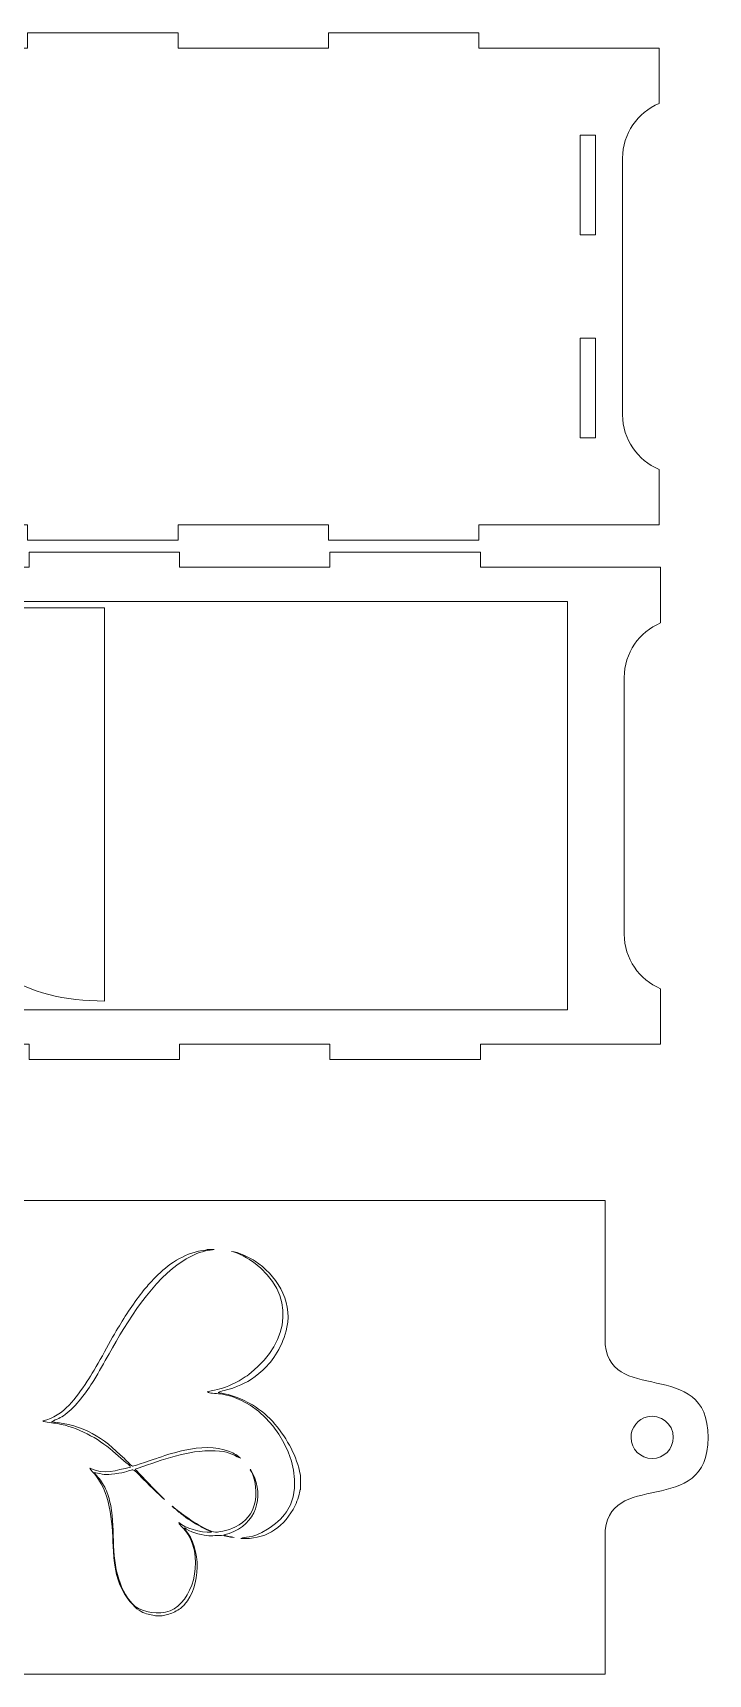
# Model space of a CAD drawing. Header units: millimetres. Extents: x 157 to 646, y -202 to 630.
# Drawn here: x 442.2 to 601.8, y -201.9 to 186.3 of the extents above; entities that cross this region are included whole.
import ezdxf

# ---------------------------------------------------------------- set-up
doc = ezdxf.new("R2010")
doc.units = ezdxf.units.MM
doc.header["$MEASUREMENT"] = 0
doc.layers.add('layer 1', color=7, linetype='Continuous')

msp = doc.modelspace()

# ---------------------------------------------------------------- linework, layer by layer
at = {"layer": 'layer 1', "color": 240, "lineweight": 9}
for points, knots in [([(575.2066, 182.6725), (575.2066, 182.6725), (547.651, 182.6725), (547.651, 182.6725), (547.651, 182.6725), (547.651, 182.6725), (547.651, 186.2725), (547.651, 186.2725), (547.651, 186.2725), (547.651, 186.2725), (512.0955, 186.2725), (512.0955, 186.2725), (512.0955, 186.2725), (512.0955, 186.2725), (512.0955, 182.6725), (512.0955, 182.6725), (512.0955, 182.6725), (512.0955, 182.6725), (476.5399, 182.6725), (476.5399, 182.6725), (476.5399, 182.6725), (476.5399, 182.6725), (476.5399, 186.2725), (476.5399, 186.2725), (476.5399, 186.2725), (476.5399, 186.2725), (440.9844, 186.2725), (440.9844, 186.2725), (440.9844, 186.2725), (440.9844, 186.2725), (440.9844, 182.6725), (440.9844, 182.6725), (440.9844, 182.6725), (440.9844, 182.6725), (423.2066, 182.6725), (423.2066, 182.6725), (423.2066, 182.6725), (423.2066, 182.6725), (405.4288, 182.6725), (405.4288, 182.6725), (405.4288, 182.6725), (405.4288, 182.6725), (405.4288, 186.2725), (405.4288, 186.2725), (405.4288, 186.2725), (405.4288, 186.2725), (369.8733, 186.2725), (369.8733, 186.2725), (369.8733, 186.2725), (369.8733, 186.2725), (369.8733, 182.6725), (369.8733, 182.6725), (369.8733, 182.6725), (369.8733, 182.6725), (334.3177, 182.6725), (334.3177, 182.6725), (334.3177, 182.6725), (334.3177, 182.6725), (334.3177, 186.2725), (334.3177, 186.2725), (334.3177, 186.2725), (334.3177, 186.2725), (298.7622, 186.2725), (298.7622, 186.2725), (298.7622, 186.2725), (298.7622, 186.2725), (298.7622, 182.6725), (298.7622, 182.6725), (298.7622, 182.6725), (298.7622, 182.6725), (263.2066, 182.6725), (263.2066, 182.6725), (263.2066, 182.6725), (263.2066, 182.6725), (263.2066, 186.2725), (263.2066, 186.2725), (263.2066, 186.2725), (263.2066, 186.2725), (227.6511, 186.2725), (227.6511, 186.2725), (227.6511, 186.2725), (227.6511, 186.2725), (227.6511, 182.6725), (227.6511, 182.6725), (227.6511, 182.6725), (227.6511, 182.6725), (213.1698, 182.6725), (213.1698, 182.6725), (213.1698, 182.6725), (213.1698, 182.6725), (213.1698, 69.8725), (213.1698, 69.8725), (213.1698, 69.8725), (213.1698, 69.8725), (227.6511, 69.8725), (227.6511, 69.8725), (227.6511, 69.8725), (227.6511, 69.8725), (227.6511, 66.2725), (227.6511, 66.2725), (227.6511, 66.2725), (227.6511, 66.2725), (263.2066, 66.2725), (263.2066, 66.2725), (263.2066, 66.2725), (263.2066, 66.2725), (263.2066, 69.8725), (263.2066, 69.8725), (263.2066, 69.8725), (263.2066, 69.8725), (298.7622, 69.8725), (298.7622, 69.8725), (298.7622, 69.8725), (298.7622, 69.8725), (298.7622, 66.2725), (298.7622, 66.2725), (298.7622, 66.2725), (298.7622, 66.2725), (334.3177, 66.2725), (334.3177, 66.2725), (334.3177, 66.2725), (334.3177, 66.2725), (334.3177, 69.8725), (334.3177, 69.8725), (334.3177, 69.8725), (334.3177, 69.8725), (369.8733, 69.8725), (369.8733, 69.8725), (369.8733, 69.8725), (369.8733, 69.8725), (369.8733, 66.2725), (369.8733, 66.2725), (369.8733, 66.2725), (369.8733, 66.2725), (405.4288, 66.2725), (405.4288, 66.2725), (405.4288, 66.2725), (405.4288, 66.2725), (405.4288, 69.8725), (405.4288, 69.8725), (405.4288, 69.8725), (405.4288, 69.8725), (423.2066, 69.8725), (423.2066, 69.8725), (423.2066, 69.8725), (423.2066, 69.8725), (440.9844, 69.8725), (440.9844, 69.8725), (440.9844, 69.8725), (440.9844, 69.8725), (440.9844, 66.2725), (440.9844, 66.2725), (440.9844, 66.2725), (440.9844, 66.2725), (476.5399, 66.2725), (476.5399, 66.2725), (476.5399, 66.2725), (476.5399, 66.2725), (476.5399, 69.8725), (476.5399, 69.8725), (476.5399, 69.8725), (476.5399, 69.8725), (512.0955, 69.8725), (512.0955, 69.8725), (512.0955, 69.8725), (512.0955, 69.8725), (512.0955, 66.2725), (512.0955, 66.2725), (512.0955, 66.2725), (512.0955, 66.2725), (547.651, 66.2725), (547.651, 66.2725), (547.651, 66.2725), (547.651, 66.2725), (547.651, 69.8725), (547.651, 69.8725), (547.651, 69.8725), (547.651, 69.8725), (583.2066, 69.8725), (583.2066, 69.8725), (583.2066, 69.8725), (583.2066, 69.8725), (583.2066, 69.8812), (583.2066, 69.8812), (583.2066, 69.8812), (583.2066, 69.8812), (590.2066, 69.8812), (590.2066, 69.8812), (590.2066, 69.8812), (590.2066, 69.8812), (590.2066, 83.0175), (590.2066, 83.0175), (590.2066, 83.0175), (585.1635, 85.1306), (581.5971, 90.1245), (581.5971, 95.9114), (581.5971, 95.9114), (581.5971, 95.9114), (581.5971, 156.6599), (581.5971, 156.6599), (581.5971, 156.6599), (581.5971, 162.4468), (585.1635, 167.4407), (590.2066, 169.5538), (590.2066, 169.5538), (590.2066, 169.5538), (590.2066, 182.6725), (590.2066, 182.6725), (590.2066, 182.6725), (590.2066, 182.6725), (575.2066, 182.6725), (575.2066, 182.6725)], [0, 0, 0, 0, 0.01851852, 0.01851852, 0.01851852, 0.01851852, 0.03703704, 0.03703704, 0.03703704, 0.03703704, 0.05555556, 0.05555556, 0.05555556, 0.05555556, 0.07407407, 0.07407407, 0.07407407, 0.07407407, 0.09259259, 0.09259259, 0.09259259, 0.09259259, 0.11111111, 0.11111111, 0.11111111, 0.11111111, 0.12962963, 0.12962963, 0.12962963, 0.12962963, 0.14814815, 0.14814815, 0.14814815, 0.14814815, 0.16666667, 0.16666667, 0.16666667, 0.16666667, 0.18518519, 0.18518519, 0.18518519, 0.18518519, 0.2037037, 0.2037037, 0.2037037, 0.2037037, 0.22222222, 0.22222222, 0.22222222, 0.22222222, 0.24074074, 0.24074074, 0.24074074, 0.24074074, 0.25925926, 0.25925926, 0.25925926, 0.25925926, 0.27777778, 0.27777778, 0.27777778, 0.27777778, 0.2962963, 0.2962963, 0.2962963, 0.2962963, 0.31481481, 0.31481481, 0.31481481, 0.31481481, 0.33333333, 0.33333333, 0.33333333, 0.33333333, 0.35185185, 0.35185185, 0.35185185, 0.35185185, 0.37037037, 0.37037037, 0.37037037, 0.37037037, 0.38888889, 0.38888889, 0.38888889, 0.38888889, 0.40740741, 0.40740741, 0.40740741, 0.40740741, 0.42592593, 0.42592593, 0.42592593, 0.42592593, 0.44444444, 0.44444444, 0.44444444, 0.44444444, 0.46296296, 0.46296296, 0.46296296, 0.46296296, 0.48148148, 0.48148148, 0.48148148, 0.48148148, 0.5, 0.5, 0.5, 0.5, 0.51851852, 0.51851852, 0.51851852, 0.51851852, 0.53703704, 0.53703704, 0.53703704, 0.53703704, 0.55555556, 0.55555556, 0.55555556, 0.55555556, 0.57407407, 0.57407407, 0.57407407, 0.57407407, 0.59259259, 0.59259259, 0.59259259, 0.59259259, 0.61111111, 0.61111111, 0.61111111, 0.61111111, 0.62962963, 0.62962963, 0.62962963, 0.62962963, 0.64814815, 0.64814815, 0.64814815, 0.64814815, 0.66666667, 0.66666667, 0.66666667, 0.66666667, 0.68518519, 0.68518519, 0.68518519, 0.68518519, 0.7037037, 0.7037037, 0.7037037, 0.7037037, 0.72222222, 0.72222222, 0.72222222, 0.72222222, 0.74074074, 0.74074074, 0.74074074, 0.74074074, 0.75925926, 0.75925926, 0.75925926, 0.75925926, 0.77777778, 0.77777778, 0.77777778, 0.77777778, 0.7962963, 0.7962963, 0.7962963, 0.7962963, 0.81481481, 0.81481481, 0.81481481, 0.81481481, 0.83333333, 0.83333333, 0.83333333, 0.83333333, 0.85185185, 0.85185185, 0.85185185, 0.85185185, 0.87037037, 0.87037037, 0.87037037, 0.87037037, 0.88888889, 0.88888889, 0.88888889, 0.88888889, 0.90740741, 0.90740741, 0.90740741, 0.90740741, 0.92592593, 0.92592593, 0.92592593, 0.92592593, 0.94444444, 0.94444444, 0.94444444, 0.94444444, 0.96296296, 0.96296296, 0.96296296, 0.96296296, 1, 1, 1, 1]), ([(575.2066, 138.4725), (575.2066, 138.4725), (571.6066, 138.4725), (571.6066, 138.4725), (571.6066, 138.4725), (571.6066, 138.4725), (571.6066, 162.0725), (571.6066, 162.0725), (571.6066, 162.0725), (571.6066, 162.0725), (575.2066, 162.0725), (575.2066, 162.0725), (575.2066, 162.0725), (575.2066, 162.0725), (575.2066, 142.9235), (575.2066, 142.9235), (575.2066, 142.9235), (575.2066, 142.9235), (575.2066, 138.4725), (575.2066, 138.4725)], [0, 0, 0, 0, 0.16666667, 0.16666667, 0.16666667, 0.16666667, 0.33333333, 0.33333333, 0.33333333, 0.33333333, 0.5, 0.5, 0.5, 0.5, 0.66666667, 0.66666667, 0.66666667, 0.66666667, 1, 1, 1, 1]), ([(575.2066, 90.4725), (575.2066, 90.4725), (571.6066, 90.4725), (571.6066, 90.4725), (571.6066, 90.4725), (571.6066, 90.4725), (571.6066, 114.0725), (571.6066, 114.0725), (571.6066, 114.0725), (571.6066, 114.0725), (575.2066, 114.0725), (575.2066, 114.0725), (575.2066, 114.0725), (575.2066, 114.0725), (575.2066, 94.9235), (575.2066, 94.9235), (575.2066, 94.9235), (575.2066, 94.9235), (575.2066, 90.4725), (575.2066, 90.4725)], [0, 0, 0, 0, 0.16666667, 0.16666667, 0.16666667, 0.16666667, 0.33333333, 0.33333333, 0.33333333, 0.33333333, 0.5, 0.5, 0.5, 0.5, 0.66666667, 0.66666667, 0.66666667, 0.66666667, 1, 1, 1, 1]), ([(583.5589, 59.8541), (583.5589, 59.8541), (590.5954, 59.8541), (590.5954, 59.8541), (590.5954, 59.8541), (590.5954, 59.8541), (590.5954, 46.7178), (590.5954, 46.7178), (590.5954, 46.7178), (585.5523, 44.6047), (581.9859, 39.6108), (581.9859, 33.8239), (581.9859, 33.8239), (581.9859, 33.8239), (581.9859, -26.9246), (581.9859, -26.9246), (581.9859, -26.9246), (581.9859, -32.7115), (585.5523, -37.7054), (590.5954, -39.8185), (590.5954, -39.8185), (590.5954, -39.8185), (590.5954, -52.9372), (590.5954, -52.9372), (590.5954, -52.9372), (590.5954, -52.9372), (583.5589, -52.9372), (583.5589, -52.9372), (583.5589, -52.9372), (583.5589, -52.9372), (583.5589, -52.9415), (583.5589, -52.9415), (583.5589, -52.9415), (583.5589, -52.9415), (548.0033, -52.9415), (548.0033, -52.9415), (548.0033, -52.9415), (548.0033, -52.9415), (548.0033, -56.5415), (548.0033, -56.5415), (548.0033, -56.5415), (548.0033, -56.5415), (512.4478, -56.5415), (512.4478, -56.5415), (512.4478, -56.5415), (512.4478, -56.5415), (512.4478, -52.9415), (512.4478, -52.9415), (512.4478, -52.9415), (512.4478, -52.9415), (476.8922, -52.9415), (476.8922, -52.9415), (476.8922, -52.9415), (476.8922, -52.9415), (476.8922, -56.5415), (476.8922, -56.5415), (476.8922, -56.5415), (476.8922, -56.5415), (441.3367, -56.5415), (441.3367, -56.5415), (441.3367, -56.5415), (441.3367, -56.5415), (441.3367, -52.9415), (441.3367, -52.9415), (441.3367, -52.9415), (441.3367, -52.9415), (405.7811, -52.9415), (405.7811, -52.9415), (405.7811, -52.9415), (405.7811, -52.9415), (405.7811, -56.5415), (405.7811, -56.5415), (405.7811, -56.5415), (405.7811, -56.5415), (370.2256, -56.5415), (370.2256, -56.5415), (370.2256, -56.5415), (370.2256, -56.5415), (370.2256, -52.9415), (370.2256, -52.9415), (370.2256, -52.9415), (370.2256, -52.9415), (334.67, -52.9415), (334.67, -52.9415), (334.67, -52.9415), (334.67, -52.9415), (334.67, -56.5415), (334.67, -56.5415), (334.67, -56.5415), (334.67, -56.5415), (299.1145, -56.5415), (299.1145, -56.5415), (299.1145, -56.5415), (299.1145, -56.5415), (299.1145, -52.9415), (299.1145, -52.9415), (299.1145, -52.9415), (299.1145, -52.9415), (263.5589, -52.9415), (263.5589, -52.9415), (263.5589, -52.9415), (263.5589, -52.9415), (263.5589, -56.5415), (263.5589, -56.5415), (263.5589, -56.5415), (263.5589, -56.5415), (228.0034, -56.5415), (228.0034, -56.5415), (228.0034, -56.5415), (228.0034, -56.5415), (228.0034, -52.9415), (228.0034, -52.9415), (228.0034, -52.9415), (228.0034, -52.9415), (213.5586, -52.9415), (213.5586, -52.9415), (213.5586, -52.9415), (213.5586, -52.9415), (213.5586, -19.9273), (213.5586, -19.9273), (213.5586, -19.9273), (213.5586, -3.4143), (189.1923, -16.1893), (189.1923, 3.4585), (189.1923, 3.4585), (189.1923, 23.1217), (213.5586, 10.2938), (213.5586, 26.8443), (213.5586, 26.8443), (213.5586, 26.8443), (213.5586, 59.8585), (213.5586, 59.8585), (213.5586, 59.8585), (213.5586, 59.8585), (228.0034, 59.8585), (228.0034, 59.8585), (228.0034, 59.8585), (228.0034, 59.8585), (228.0034, 63.4585), (228.0034, 63.4585), (228.0034, 63.4585), (228.0034, 63.4585), (263.5589, 63.4585), (263.5589, 63.4585), (263.5589, 63.4585), (263.5589, 63.4585), (263.5589, 59.8585), (263.5589, 59.8585), (263.5589, 59.8585), (263.5589, 59.8585), (299.1145, 59.8585), (299.1145, 59.8585), (299.1145, 59.8585), (299.1145, 59.8585), (299.1145, 63.4585), (299.1145, 63.4585), (299.1145, 63.4585), (299.1145, 63.4585), (334.67, 63.4585), (334.67, 63.4585), (334.67, 63.4585), (334.67, 63.4585), (334.67, 59.8585), (334.67, 59.8585), (334.67, 59.8585), (334.67, 59.8585), (370.2256, 59.8585), (370.2256, 59.8585), (370.2256, 59.8585), (370.2256, 59.8585), (370.2256, 63.4585), (370.2256, 63.4585), (370.2256, 63.4585), (370.2256, 63.4585), (405.7811, 63.4585), (405.7811, 63.4585), (405.7811, 63.4585), (405.7811, 63.4585), (405.7811, 59.8585), (405.7811, 59.8585), (405.7811, 59.8585), (417.633, 59.8585), (429.4848, 59.8585), (441.3367, 59.8585), (441.3367, 59.8585), (441.3367, 59.8585), (441.3367, 63.4585), (441.3367, 63.4585), (441.3367, 63.4585), (441.3367, 63.4585), (476.8922, 63.4585), (476.8922, 63.4585), (476.8922, 63.4585), (476.8922, 63.4585), (476.8922, 59.8585), (476.8922, 59.8585), (476.8922, 59.8585), (476.8922, 59.8585), (512.4478, 59.8585), (512.4478, 59.8585), (512.4478, 59.8585), (512.4478, 59.8585), (512.4478, 63.4585), (512.4478, 63.4585), (512.4478, 63.4585), (512.4478, 63.4585), (548.0033, 63.4585), (548.0033, 63.4585), (548.0033, 63.4585), (548.0033, 63.4585), (548.0033, 59.8585), (548.0033, 59.8585), (548.0033, 59.8585), (548.0033, 59.8585), (583.5589, 59.8585), (583.5589, 59.8585), (583.5589, 59.8585), (583.5589, 59.8585), (583.5589, 59.8541), (583.5589, 59.8541)], [0, 0, 0, 0, 0.01785714, 0.01785714, 0.01785714, 0.01785714, 0.03571429, 0.03571429, 0.03571429, 0.03571429, 0.05357143, 0.05357143, 0.05357143, 0.05357143, 0.07142857, 0.07142857, 0.07142857, 0.07142857, 0.08928571, 0.08928571, 0.08928571, 0.08928571, 0.10714286, 0.10714286, 0.10714286, 0.10714286, 0.125, 0.125, 0.125, 0.125, 0.14285714, 0.14285714, 0.14285714, 0.14285714, 0.16071429, 0.16071429, 0.16071429, 0.16071429, 0.17857143, 0.17857143, 0.17857143, 0.17857143, 0.19642857, 0.19642857, 0.19642857, 0.19642857, 0.21428571, 0.21428571, 0.21428571, 0.21428571, 0.23214286, 0.23214286, 0.23214286, 0.23214286, 0.25, 0.25, 0.25, 0.25, 0.26785714, 0.26785714, 0.26785714, 0.26785714, 0.28571429, 0.28571429, 0.28571429, 0.28571429, 0.30357143, 0.30357143, 0.30357143, 0.30357143, 0.32142857, 0.32142857, 0.32142857, 0.32142857, 0.33928571, 0.33928571, 0.33928571, 0.33928571, 0.35714286, 0.35714286, 0.35714286, 0.35714286, 0.375, 0.375, 0.375, 0.375, 0.39285714, 0.39285714, 0.39285714, 0.39285714, 0.41071429, 0.41071429, 0.41071429, 0.41071429, 0.42857143, 0.42857143, 0.42857143, 0.42857143, 0.44642857, 0.44642857, 0.44642857, 0.44642857, 0.46428571, 0.46428571, 0.46428571, 0.46428571, 0.48214286, 0.48214286, 0.48214286, 0.48214286, 0.5, 0.5, 0.5, 0.5, 0.51785714, 0.51785714, 0.51785714, 0.51785714, 0.53571429, 0.53571429, 0.53571429, 0.53571429, 0.55357143, 0.55357143, 0.55357143, 0.55357143, 0.57142857, 0.57142857, 0.57142857, 0.57142857, 0.58928571, 0.58928571, 0.58928571, 0.58928571, 0.60714286, 0.60714286, 0.60714286, 0.60714286, 0.625, 0.625, 0.625, 0.625, 0.64285714, 0.64285714, 0.64285714, 0.64285714, 0.66071429, 0.66071429, 0.66071429, 0.66071429, 0.67857143, 0.67857143, 0.67857143, 0.67857143, 0.69642857, 0.69642857, 0.69642857, 0.69642857, 0.71428571, 0.71428571, 0.71428571, 0.71428571, 0.73214286, 0.73214286, 0.73214286, 0.73214286, 0.75, 0.75, 0.75, 0.75, 0.76785714, 0.76785714, 0.76785714, 0.76785714, 0.78571429, 0.78571429, 0.78571429, 0.78571429, 0.80357143, 0.80357143, 0.80357143, 0.80357143, 0.82142857, 0.82142857, 0.82142857, 0.82142857, 0.83928571, 0.83928571, 0.83928571, 0.83928571, 0.85714286, 0.85714286, 0.85714286, 0.85714286, 0.875, 0.875, 0.875, 0.875, 0.89285714, 0.89285714, 0.89285714, 0.89285714, 0.91071429, 0.91071429, 0.91071429, 0.91071429, 0.92857143, 0.92857143, 0.92857143, 0.92857143, 0.94642857, 0.94642857, 0.94642857, 0.94642857, 0.96428571, 0.96428571, 0.96428571, 0.96428571, 1, 1, 1, 1]), ([(228.5586, 51.743), (228.5586, 51.743), (228.5586, -44.826), (228.5586, -44.826), (228.5586, -44.826), (228.5586, -44.826), (568.5589, -44.826), (568.5589, -44.826), (568.5589, -44.826), (568.5589, -44.826), (568.5589, 51.743), (568.5589, 51.743), (568.5589, 51.743), (568.5589, 51.743), (228.5586, 51.743), (228.5586, 51.743)], [0, 0, 0, 0, 0.2, 0.2, 0.2, 0.2, 0.4, 0.4, 0.4, 0.4, 0.6, 0.6, 0.6, 0.6, 1, 1, 1, 1]), ([(346.3673, 50.2794), (346.3673, 50.2794), (346.3673, -42.724), (346.3673, -42.724), (346.3673, -42.724), (365.0124, -42.724), (380.2674, -34.6656), (380.2674, -16.0205), (380.2674, -16.0205), (380.2674, -16.0205), (380.2673, 2.6794), (380.2673, 2.6794), (380.2673, 2.6794), (380.2673, 15.1058), (390.3409, 25.1794), (402.7673, 25.1794), (402.7673, 25.1794), (415.1937, 25.1794), (425.2673, 15.1058), (425.2674, 2.6794), (425.2674, 2.6794), (425.2674, 2.6794), (425.2674, -16.0205), (425.2674, -16.0205), (425.2674, -16.0205), (425.2674, -34.6654), (440.5223, -42.7239), (459.1673, -42.724), (459.1673, -42.724), (459.1673, -42.724), (459.1673, 50.2794), (459.1673, 50.2794), (459.1673, 50.2794), (459.1673, 50.2794), (346.3673, 50.2794), (346.3673, 50.2794)], [0, 0, 0, 0, 0.1, 0.1, 0.1, 0.1, 0.2, 0.2, 0.2, 0.2, 0.3, 0.3, 0.3, 0.3, 0.4, 0.4, 0.4, 0.4, 0.5, 0.5, 0.5, 0.5, 0.6, 0.6, 0.6, 0.6, 0.7, 0.7, 0.7, 0.7, 0.8, 0.8, 0.8, 0.8, 1, 1, 1, 1]), ([(269.0506, -89.9362), (269.0506, -89.9362), (577.4506, -89.9362), (577.4506, -89.9362), (577.4506, -89.9362), (577.4506, -89.9362), (577.4506, -122.5504), (577.4506, -122.5504), (577.4506, -122.5504), (577.4506, -139.1009), (601.8169, -126.273), (601.8169, -145.9362), (601.8169, -145.9362), (601.8169, -165.584), (577.4506, -152.809), (577.4506, -169.322), (577.4506, -169.322), (577.4506, -169.322), (577.4506, -201.9362), (577.4506, -201.9362), (577.4506, -201.9362), (577.4506, -201.9362), (214.8169, -201.9362), (214.8169, -201.9362), (214.8169, -201.9362), (214.8169, -201.9362), (214.8169, -89.9362), (214.8169, -89.9362), (214.8169, -89.9362), (214.8169, -89.9362), (269.0506, -89.9362), (269.0506, -89.9362)], [0, 0, 0, 0, 0.11111111, 0.11111111, 0.11111111, 0.11111111, 0.22222222, 0.22222222, 0.22222222, 0.22222222, 0.33333333, 0.33333333, 0.33333333, 0.33333333, 0.44444444, 0.44444444, 0.44444444, 0.44444444, 0.55555556, 0.55555556, 0.55555556, 0.55555556, 0.66666667, 0.66666667, 0.66666667, 0.66666667, 0.77777778, 0.77777778, 0.77777778, 0.77777778, 1, 1, 1, 1]), ([(583.5877, -145.9362), (583.5877, -148.7349), (585.8636, -150.9362), (588.5877, -150.9362), (588.5877, -150.9362), (591.3491, -150.9362), (593.5877, -148.6976), (593.5877, -145.9362), (593.5877, -145.9362), (593.5877, -142.7014), (590.5706, -140.3403), (587.4506, -141.0661), (587.4506, -141.0661), (585.237, -141.5809), (583.5877, -143.5659), (583.5877, -145.9362)], [0, 0, 0, 0, 0.2, 0.2, 0.2, 0.2, 0.4, 0.4, 0.4, 0.4, 0.6, 0.6, 0.6, 0.6, 1, 1, 1, 1])]:
    msp.add_open_spline(points, degree=3, knots=knots, dxfattribs=at)
at = {"layer": 'layer 1', "color": 175, "lineweight": 9}
for points, knots in [([(485.1026, -101.4711), (485.1026, -101.4711), (483.4642, -101.4711), (483.4642, -101.4711), (483.4642, -101.4711), (482.9443, -101.7284), (481.9618, -101.7576), (481.3612, -101.9022), (481.3612, -101.9022), (477.1174, -102.924), (473.5497, -105.5068), (470.6918, -108.5697), (470.6918, -108.5697), (469.8996, -109.4188), (469.1095, -110.3018), (468.3416, -111.2366), (468.3416, -111.2366), (466.2906, -113.7336), (464.0324, -117.245), (462.3493, -120.075), (462.3493, -120.075), (460.3167, -123.4923), (456.9492, -129.881), (455.0832, -132.6552), (455.0832, -132.6552), (453.6664, -134.7616), (452.4182, -136.6496), (450.8105, -138.3102), (450.8105, -138.3102), (449.0534, -140.125), (447.1592, -141.4558), (444.5848, -142.0133), (444.5848, -142.0133), (445.1298, -142.4533), (447.0077, -142.4864), (448.024, -142.6696), (448.024, -142.6696), (452.8841, -143.5454), (457.5297, -146.0792), (461.1521, -149.171), (461.1521, -149.171), (461.1521, -149.171), (464.2887, -151.9264), (464.2887, -151.9264), (464.2887, -151.9264), (464.8226, -152.3974), (465.088, -152.5057), (465.2793, -152.9802), (465.2793, -152.9802), (461.8452, -153.7078), (459.145, -154.9367), (455.731, -153.1923), (455.731, -153.1923), (455.8816, -153.6063), (456.796, -154.5751), (457.1054, -154.9662), (457.1054, -154.9662), (460.9733, -159.8538), (460.9493, -166.8386), (461.2699, -172.9237), (461.2699, -172.9237), (461.4701, -176.7228), (462.1727, -180.2799), (463.9027, -182.959), (463.9027, -182.959), (467.4289, -188.4201), (469.5386, -187.4669), (471.1912, -188.1738), (471.1912, -188.1738), (471.1912, -188.1738), (472.701, -188.1738), (472.701, -188.1738), (472.701, -188.1738), (472.7296, -188.159), (472.7677, -188.1453), (472.7904, -188.1372), (472.7904, -188.1372), (472.7904, -188.1372), (474.3917, -187.7331), (474.3917, -187.7331), (474.3917, -187.7331), (474.9065, -187.5744), (475.3244, -187.3967), (475.7839, -187.1686), (475.7839, -187.1686), (476.7485, -186.6896), (477.5262, -186.1111), (478.1028, -185.4475), (478.1028, -185.4475), (481.8844, -181.0956), (482.1952, -172.3238), (478.1529, -167.6197), (478.1529, -167.6197), (478.1408, -167.6056), (478.1123, -167.5748), (478.1023, -167.5636), (478.1023, -167.5636), (478.0925, -167.5523), (478.033, -167.5164), (478.051, -167.5084), (478.051, -167.5084), (478.0689, -167.5004), (477.9797, -167.4694), (477.9798, -167.4242), (477.9798, -167.4242), (477.9798, -167.4242), (478.1317, -167.3467), (478.1317, -167.3467), (478.1317, -167.3467), (479.0742, -168.1976), (481.7523, -168.9665), (483.3601, -169.1657), (483.3601, -169.1657), (484.6671, -169.3275), (485.8104, -169.0459), (486.8129, -169.1112), (486.8129, -169.1112), (487.6752, -169.1673), (488.6549, -169.6242), (489.7879, -169.6144), (489.7879, -169.6144), (489.0457, -169.375), (487.9701, -169.3761), (487.3439, -168.9831), (487.3439, -168.9831), (494.3507, -167.3811), (496.7546, -161.2364), (494.6907, -155.5489), (494.6907, -155.5489), (494.5547, -155.174), (493.696, -153.447), (493.6503, -153.4677), (493.6503, -153.4677), (493.6503, -153.4677), (493.6076, -153.5962), (493.6076, -153.5962), (493.6076, -153.5962), (494.8691, -155.1381), (495.3701, -159.6645), (494.4808, -162.2371), (494.4808, -162.2371), (493.6109, -164.7538), (491.7104, -166.4727), (489.2421, -167.4755), (489.2421, -167.4755), (488.4132, -167.8123), (485.9219, -168.5494), (484.9213, -168.2694), (484.9213, -168.2694), (482.1583, -167.4961), (478.2546, -164.651), (475.9321, -162.8583), (475.9321, -162.8583), (475.1815, -162.2789), (475.3005, -162.1145), (475.1663, -162.3142), (475.1663, -162.3142), (475.9171, -162.8231), (476.5953, -163.4875), (477.2764, -164.0161), (477.2764, -164.0161), (478.7664, -165.1724), (480.2403, -166.1202), (481.895, -167.0385), (481.895, -167.0385), (482.3395, -167.2852), (482.7381, -167.4808), (483.1956, -167.7017), (483.1956, -167.7017), (483.1956, -167.7017), (484.1625, -168.1517), (484.1625, -168.1517), (484.1625, -168.1517), (484.1906, -168.1682), (484.2838, -168.2318), (484.304, -168.2451), (484.304, -168.2451), (484.32, -168.2557), (484.3323, -168.2899), (484.3727, -168.2979), (484.3727, -168.2979), (484.4134, -168.3059), (484.4195, -168.3328), (484.4411, -168.3525), (484.4411, -168.3525), (481.7801, -168.5186), (478.2335, -167.2905), (476.7131, -166.0822), (476.7131, -166.0822), (476.9778, -166.7772), (478.0757, -167.4978), (478.8852, -168.8507), (478.8852, -168.8507), (482.8219, -175.4302), (479.7767, -184.9586), (474.6742, -186.9305), (474.6742, -186.9305), (471.8946, -188.0048), (468.3504, -187.3649), (466.4219, -185.8913), (466.4219, -185.8913), (464.7146, -184.5866), (463.2764, -181.8489), (462.5201, -179.4272), (462.5201, -179.4272), (461.6061, -176.5004), (461.395, -173.665), (461.2826, -170.3969), (461.2826, -170.3969), (461.1728, -167.2028), (461.1122, -163.9286), (460.3842, -160.9511), (460.3842, -160.9511), (460.0273, -159.491), (459.6541, -158.462), (458.9601, -157.2517), (458.9601, -157.2517), (458.6296, -156.6752), (458.3039, -156.1586), (457.9231, -155.673), (457.9231, -155.673), (457.5465, -155.1927), (457.0043, -154.7131), (456.8034, -154.237), (456.8034, -154.237), (458.7335, -154.651), (459.3847, -154.8766), (461.6159, -154.5701), (461.6159, -154.5701), (466.9224, -153.8413), (465.0098, -152.4772), (467.9127, -155.3908), (467.9127, -155.3908), (469.0256, -156.5079), (472.1709, -159.6239), (473.3481, -160.6213), (473.3481, -160.6213), (472.6322, -159.8858), (472.136, -159.4414), (471.5962, -158.9046), (471.5962, -158.9046), (470.5742, -157.8885), (467.084, -154.0717), (466.4181, -153.5165), (466.4181, -153.5165), (466.5185, -153.4191), (466.4701, -153.4523), (466.6228, -153.362), (466.6228, -153.362), (466.6228, -153.362), (467.0965, -153.1759), (467.0965, -153.1759), (467.0965, -153.1759), (472.9729, -151.2888), (478.6392, -148.865), (485.2985, -149.1141), (485.2985, -149.1141), (488.3739, -149.2291), (489.0796, -149.8097), (491.3008, -150.8795), (491.3008, -150.8795), (490.7927, -150.3025), (489.6511, -149.6584), (488.742, -149.2861), (488.742, -149.2861), (485.3453, -147.8948), (481.6186, -148.2144), (478.1515, -148.9644), (478.1515, -148.9644), (475.9533, -149.4399), (473.8803, -150.0659), (471.8589, -150.7464), (471.8589, -150.7464), (471.1955, -150.9698), (465.9781, -152.809), (465.7752, -152.7593), (465.7752, -152.7593), (465.2436, -152.3782), (464.384, -151.4498), (463.8568, -150.9392), (463.8568, -150.9392), (458.6591, -145.9061), (454.4841, -143.0666), (446.6109, -142.217), (446.6109, -142.217), (447.9799, -141.6183), (448.7844, -141.3026), (449.8639, -140.5249), (449.8639, -140.5249), (452.3866, -138.7074), (454.9442, -135.0948), (456.6271, -132.4568), (456.6271, -132.4568), (457.9182, -130.4332), (459.0445, -128.306), (460.2434, -126.1495), (460.2434, -126.1495), (464.4061, -118.6621), (470.7461, -108.4307), (477.8768, -104.0835), (477.8768, -104.0835), (479.5295, -103.0759), (481.0904, -102.28), (483.0525, -101.8414), (483.0525, -101.8414), (483.6095, -101.7169), (484.7162, -101.6475), (485.1026, -101.4711)], [0, 0, 0, 0, 0.01282051, 0.01282051, 0.01282051, 0.01282051, 0.02564103, 0.02564103, 0.02564103, 0.02564103, 0.03846154, 0.03846154, 0.03846154, 0.03846154, 0.05128205, 0.05128205, 0.05128205, 0.05128205, 0.06410256, 0.06410256, 0.06410256, 0.06410256, 0.07692308, 0.07692308, 0.07692308, 0.07692308, 0.08974359, 0.08974359, 0.08974359, 0.08974359, 0.1025641, 0.1025641, 0.1025641, 0.1025641, 0.11538462, 0.11538462, 0.11538462, 0.11538462, 0.12820513, 0.12820513, 0.12820513, 0.12820513, 0.14102564, 0.14102564, 0.14102564, 0.14102564, 0.15384615, 0.15384615, 0.15384615, 0.15384615, 0.16666667, 0.16666667, 0.16666667, 0.16666667, 0.17948718, 0.17948718, 0.17948718, 0.17948718, 0.19230769, 0.19230769, 0.19230769, 0.19230769, 0.20512821, 0.20512821, 0.20512821, 0.20512821, 0.21794872, 0.21794872, 0.21794872, 0.21794872, 0.23076923, 0.23076923, 0.23076923, 0.23076923, 0.24358974, 0.24358974, 0.24358974, 0.24358974, 0.25641026, 0.25641026, 0.25641026, 0.25641026, 0.26923077, 0.26923077, 0.26923077, 0.26923077, 0.28205128, 0.28205128, 0.28205128, 0.28205128, 0.29487179, 0.29487179, 0.29487179, 0.29487179, 0.30769231, 0.30769231, 0.30769231, 0.30769231, 0.32051282, 0.32051282, 0.32051282, 0.32051282, 0.33333333, 0.33333333, 0.33333333, 0.33333333, 0.34615385, 0.34615385, 0.34615385, 0.34615385, 0.35897436, 0.35897436, 0.35897436, 0.35897436, 0.37179487, 0.37179487, 0.37179487, 0.37179487, 0.38461538, 0.38461538, 0.38461538, 0.38461538, 0.3974359, 0.3974359, 0.3974359, 0.3974359, 0.41025641, 0.41025641, 0.41025641, 0.41025641, 0.42307692, 0.42307692, 0.42307692, 0.42307692, 0.43589744, 0.43589744, 0.43589744, 0.43589744, 0.44871795, 0.44871795, 0.44871795, 0.44871795, 0.46153846, 0.46153846, 0.46153846, 0.46153846, 0.47435897, 0.47435897, 0.47435897, 0.47435897, 0.48717949, 0.48717949, 0.48717949, 0.48717949, 0.5, 0.5, 0.5, 0.5, 0.51282051, 0.51282051, 0.51282051, 0.51282051, 0.52564103, 0.52564103, 0.52564103, 0.52564103, 0.53846154, 0.53846154, 0.53846154, 0.53846154, 0.55128205, 0.55128205, 0.55128205, 0.55128205, 0.56410256, 0.56410256, 0.56410256, 0.56410256, 0.57692308, 0.57692308, 0.57692308, 0.57692308, 0.58974359, 0.58974359, 0.58974359, 0.58974359, 0.6025641, 0.6025641, 0.6025641, 0.6025641, 0.61538462, 0.61538462, 0.61538462, 0.61538462, 0.62820513, 0.62820513, 0.62820513, 0.62820513, 0.64102564, 0.64102564, 0.64102564, 0.64102564, 0.65384615, 0.65384615, 0.65384615, 0.65384615, 0.66666667, 0.66666667, 0.66666667, 0.66666667, 0.67948718, 0.67948718, 0.67948718, 0.67948718, 0.69230769, 0.69230769, 0.69230769, 0.69230769, 0.70512821, 0.70512821, 0.70512821, 0.70512821, 0.71794872, 0.71794872, 0.71794872, 0.71794872, 0.73076923, 0.73076923, 0.73076923, 0.73076923, 0.74358974, 0.74358974, 0.74358974, 0.74358974, 0.75641026, 0.75641026, 0.75641026, 0.75641026, 0.76923077, 0.76923077, 0.76923077, 0.76923077, 0.78205128, 0.78205128, 0.78205128, 0.78205128, 0.79487179, 0.79487179, 0.79487179, 0.79487179, 0.80769231, 0.80769231, 0.80769231, 0.80769231, 0.82051282, 0.82051282, 0.82051282, 0.82051282, 0.83333333, 0.83333333, 0.83333333, 0.83333333, 0.84615385, 0.84615385, 0.84615385, 0.84615385, 0.85897436, 0.85897436, 0.85897436, 0.85897436, 0.87179487, 0.87179487, 0.87179487, 0.87179487, 0.88461538, 0.88461538, 0.88461538, 0.88461538, 0.8974359, 0.8974359, 0.8974359, 0.8974359, 0.91025641, 0.91025641, 0.91025641, 0.91025641, 0.92307692, 0.92307692, 0.92307692, 0.92307692, 0.93589744, 0.93589744, 0.93589744, 0.93589744, 0.94871795, 0.94871795, 0.94871795, 0.94871795, 0.96153846, 0.96153846, 0.96153846, 0.96153846, 0.97435897, 0.97435897, 0.97435897, 0.97435897, 1, 1, 1, 1]), ([(505.473, -158.2322), (505.473, -158.2322), (505.473, -154.9615), (505.473, -154.9615), (505.473, -154.9615), (505.473, -154.9615), (505.2242, -153.9549), (505.2242, -153.9549), (505.2242, -153.9549), (504.8489, -151.8685), (503.8609, -149.6011), (502.8685, -147.8105), (502.8685, -147.8105), (500.6121, -143.7395), (497.5356, -140.0645), (493.3422, -137.8135), (493.3422, -137.8135), (489.0616, -135.5157), (486.7683, -135.6446), (486.0623, -135.2797), (486.0623, -135.2797), (487.2234, -134.6654), (491.6368, -134.5876), (496.5993, -130.0059), (496.5993, -130.0059), (499.0127, -127.7778), (501.3553, -124.3394), (502.2892, -119.8834), (502.2892, -119.8834), (503.6484, -113.3976), (499.5056, -107.3648), (494.7415, -104.2391), (494.7415, -104.2391), (493.6775, -103.541), (490.6976, -101.9678), (489.1659, -101.972), (489.1659, -101.972), (490.2591, -101.9261), (493.6313, -103.9773), (494.365, -104.51), (494.365, -104.51), (504.5695, -111.9182), (502.9328, -123.317), (493.8037, -130.5942), (493.8037, -130.5942), (493.5801, -130.7724), (493.4784, -130.8944), (493.2729, -131.0383), (493.2729, -131.0383), (492.1487, -131.8257), (490.8133, -132.7045), (489.5243, -133.291), (489.5243, -133.291), (486.5601, -134.6397), (486.3451, -134.4684), (483.4152, -135.1357), (483.4152, -135.1357), (483.4397, -135.1542), (483.5099, -135.1778), (483.4928, -135.1853), (483.4928, -135.1853), (483.4928, -135.1853), (483.7272, -135.3162), (483.7272, -135.3162), (483.7272, -135.3162), (484.2349, -135.5437), (485.8626, -135.5102), (487.0385, -135.7111), (487.0385, -135.7111), (499.5811, -137.8542), (508.1813, -154.946), (502.1385, -163.5724), (502.1385, -163.5724), (501.0979, -165.058), (499.3767, -166.6428), (497.711, -167.6508), (497.711, -167.6508), (493.7034, -170.0763), (492.3015, -169.3484), (491.3941, -169.8126), (491.3941, -169.8126), (496.9242, -170.1808), (501.0352, -167.57), (503.7181, -162.9738), (503.7181, -162.9738), (504.3958, -161.8128), (504.9865, -160.2939), (505.2577, -158.9485), (505.2577, -158.9485), (505.2864, -158.8062), (505.2967, -158.7175), (505.3367, -158.582), (505.3367, -158.582), (505.4277, -158.2733), (505.2347, -158.8512), (505.3976, -158.4057), (505.3976, -158.4057), (505.4073, -158.379), (505.4259, -158.3406), (505.4344, -158.319), (505.4344, -158.319), (505.4429, -158.2973), (505.4583, -158.2603), (505.473, -158.2322)], [0, 0, 0, 0, 0.03703704, 0.03703704, 0.03703704, 0.03703704, 0.07407407, 0.07407407, 0.07407407, 0.07407407, 0.11111111, 0.11111111, 0.11111111, 0.11111111, 0.14814815, 0.14814815, 0.14814815, 0.14814815, 0.18518519, 0.18518519, 0.18518519, 0.18518519, 0.22222222, 0.22222222, 0.22222222, 0.22222222, 0.25925926, 0.25925926, 0.25925926, 0.25925926, 0.2962963, 0.2962963, 0.2962963, 0.2962963, 0.33333333, 0.33333333, 0.33333333, 0.33333333, 0.37037037, 0.37037037, 0.37037037, 0.37037037, 0.40740741, 0.40740741, 0.40740741, 0.40740741, 0.44444444, 0.44444444, 0.44444444, 0.44444444, 0.48148148, 0.48148148, 0.48148148, 0.48148148, 0.51851852, 0.51851852, 0.51851852, 0.51851852, 0.55555556, 0.55555556, 0.55555556, 0.55555556, 0.59259259, 0.59259259, 0.59259259, 0.59259259, 0.62962963, 0.62962963, 0.62962963, 0.62962963, 0.66666667, 0.66666667, 0.66666667, 0.66666667, 0.7037037, 0.7037037, 0.7037037, 0.7037037, 0.74074074, 0.74074074, 0.74074074, 0.74074074, 0.77777778, 0.77777778, 0.77777778, 0.77777778, 0.81481481, 0.81481481, 0.81481481, 0.81481481, 0.85185185, 0.85185185, 0.85185185, 0.85185185, 0.88888889, 0.88888889, 0.88888889, 0.88888889, 0.92592593, 0.92592593, 0.92592593, 0.92592593, 1, 1, 1, 1])]:
    msp.add_open_spline(points, degree=3, knots=knots, dxfattribs=at)

doc.saveas('drawing.dxf')
